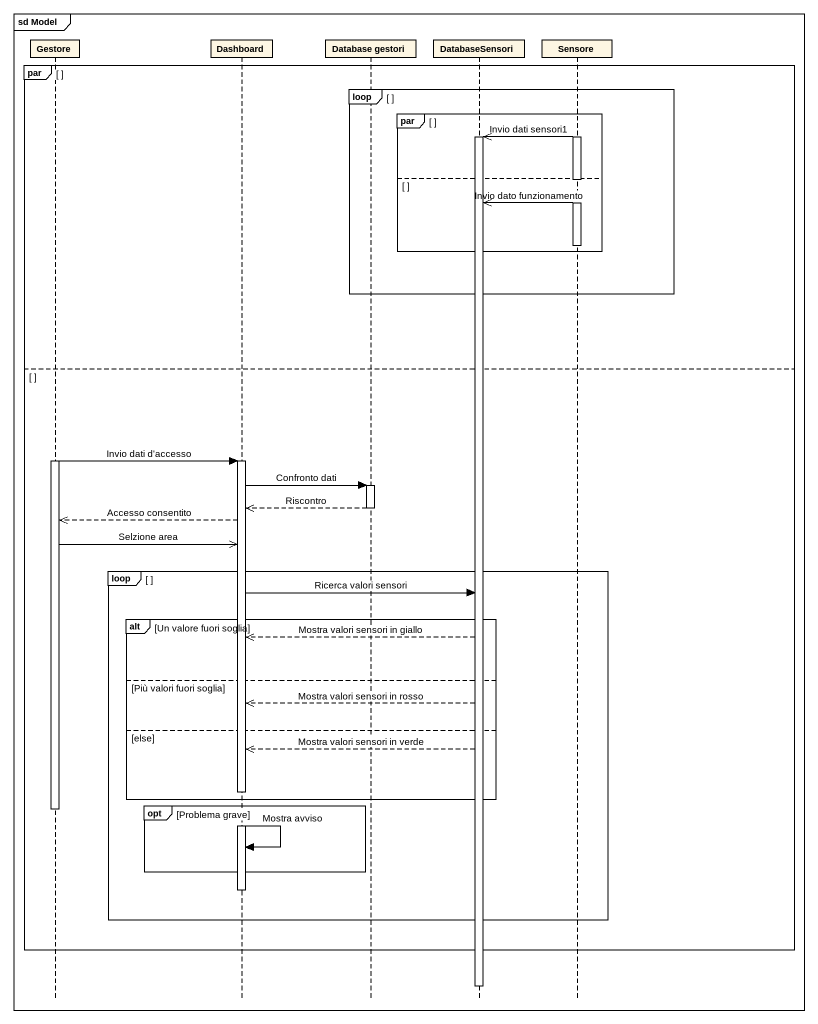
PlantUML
@startuml
mainframe sd Model
hide footbox
participant Gestore
participant Dashboard
participant "Database gestori" as Database_gestori
participant DatabaseSensori
participant Sensore

par
  loop
    par
      activate Sensore
      Sensore ->> DatabaseSensori : Invio dati sensori1
      activate DatabaseSensori
    else
      Sensore ->> DatabaseSensori : Invio dato funzionamento
      deactivate Sensore
    end
  end
else
  activate Gestore
  Gestore -> Dashboard : Invio dati d'accesso
  activate Dashboard
  Dashboard -> Database_gestori : Confronto dati
  activate Database_gestori
  Database_gestori -->> Dashboard : Riscontro
  deactivate Database_gestori
  Dashboard -->> Gestore : Accesso consentito
  Gestore ->> Dashboard : Selzione area
  loop
    Dashboard -> DatabaseSensori : Ricerca valori sensori
    alt Un valore fuori soglia
      DatabaseSensori -->> Dashboard : Mostra valori sensori in giallo
    else Più valori fuori soglia
      DatabaseSensori -->> Dashboard : Mostra valori sensori in rosso
    else else
      DatabaseSensori -->> Dashboard : Mostra valori sensori in verde
    end
    opt Problema grave
      deactivate Gestore
      Dashboard -> Dashboard : Mostra avviso
    end
    deactivate Dashboard
  end
end
deactivate DatabaseSensori
@enduml
